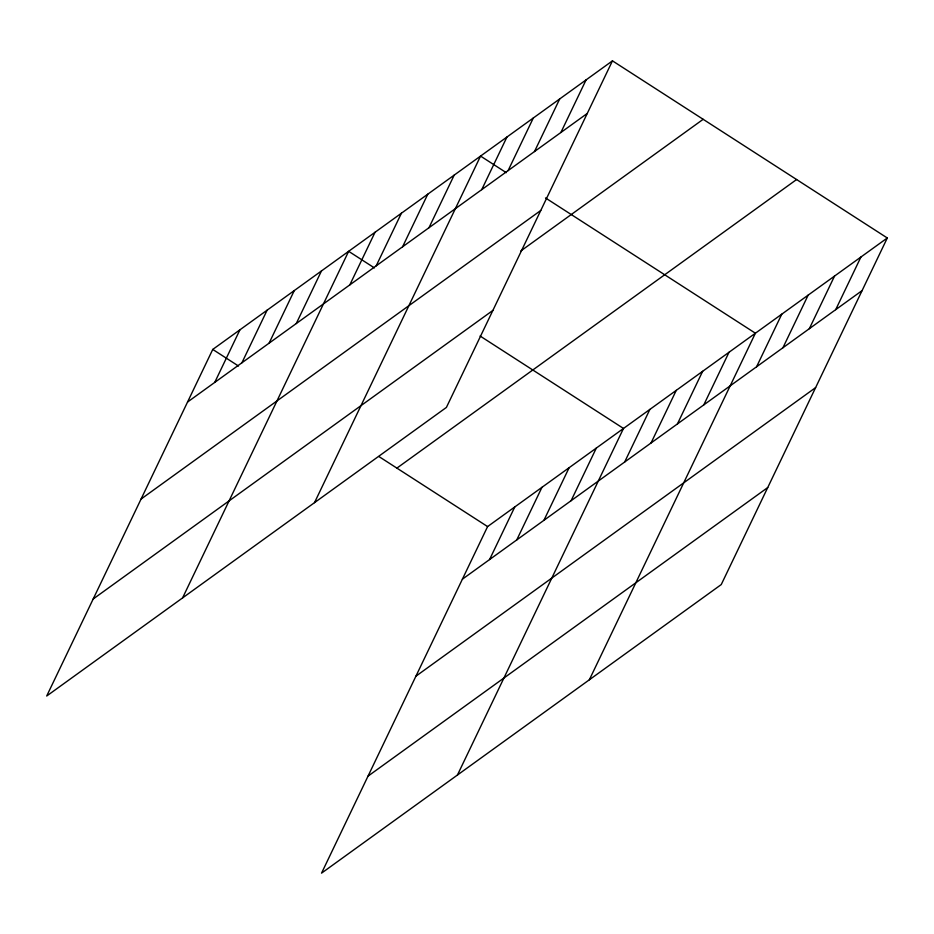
<?xml version="1.0" encoding="UTF-8"?>
<svg xmlns="http://www.w3.org/2000/svg" width="934" height="934" viewBox="0 0 934 934"><rect width="100%" height="100%" fill="white"/><g stroke="black" fill="none" stroke-linecap="round" stroke-linejoin="round"><path stroke-width="1.4" d="M612.459 60.85L212.754 349.433L46.7 696.017L446.405 407.422L612.459 60.85L887.3 237.983L721.246 584.567L321.541 873.15L487.595 526.578L887.3 237.983M214.727 382.415L239.933 329.807M241.906 362.789L267.112 310.181M269.085 343.175L294.292 290.556M296.265 323.549L321.471 270.93M182.597 597.888L348.651 251.316L374.394 267.906M349.83 284.87L375.036 232.262M376.204 265.828L401.41 213.221M402.589 246.786L427.795 194.167M428.975 227.733L454.181 175.125M314.501 502.655L480.555 156.083L506.298 172.673M481.734 189.637L506.94 137.029M508.108 170.595L533.314 117.988M534.493 151.553L559.699 98.934M560.879 132.5L586.085 79.892M489.568 559.559L514.774 506.952M516.747 539.934L541.953 487.326M543.927 520.308L569.133 467.701M571.106 500.694L596.312 448.075M457.438 775.033L623.492 428.449L480.088 336.018M624.671 462.015L649.877 409.407M651.045 442.973L676.251 390.365M677.43 423.931L702.637 371.312M703.804 404.877L729.01 352.27M589.342 679.8L755.396 333.216L545.514 197.95M756.575 366.782L781.781 314.174M782.949 347.74L808.155 295.132M809.334 328.698L834.541 276.079M835.708 309.644L860.914 257.037M187.547 402.04L587.252 113.458M141.069 499.048L540.774 210.465M520.787 250.977L703.162 119.307M93.178 598.998L492.883 310.415M396.892 468.121L796.609 179.526M462.388 579.185L862.094 290.602M415.91 676.193L815.615 387.61M368.019 776.142L767.725 487.56M212.754 349.433L238.497 366.023M378.924 456.539L487.595 526.578"/></g></svg>
